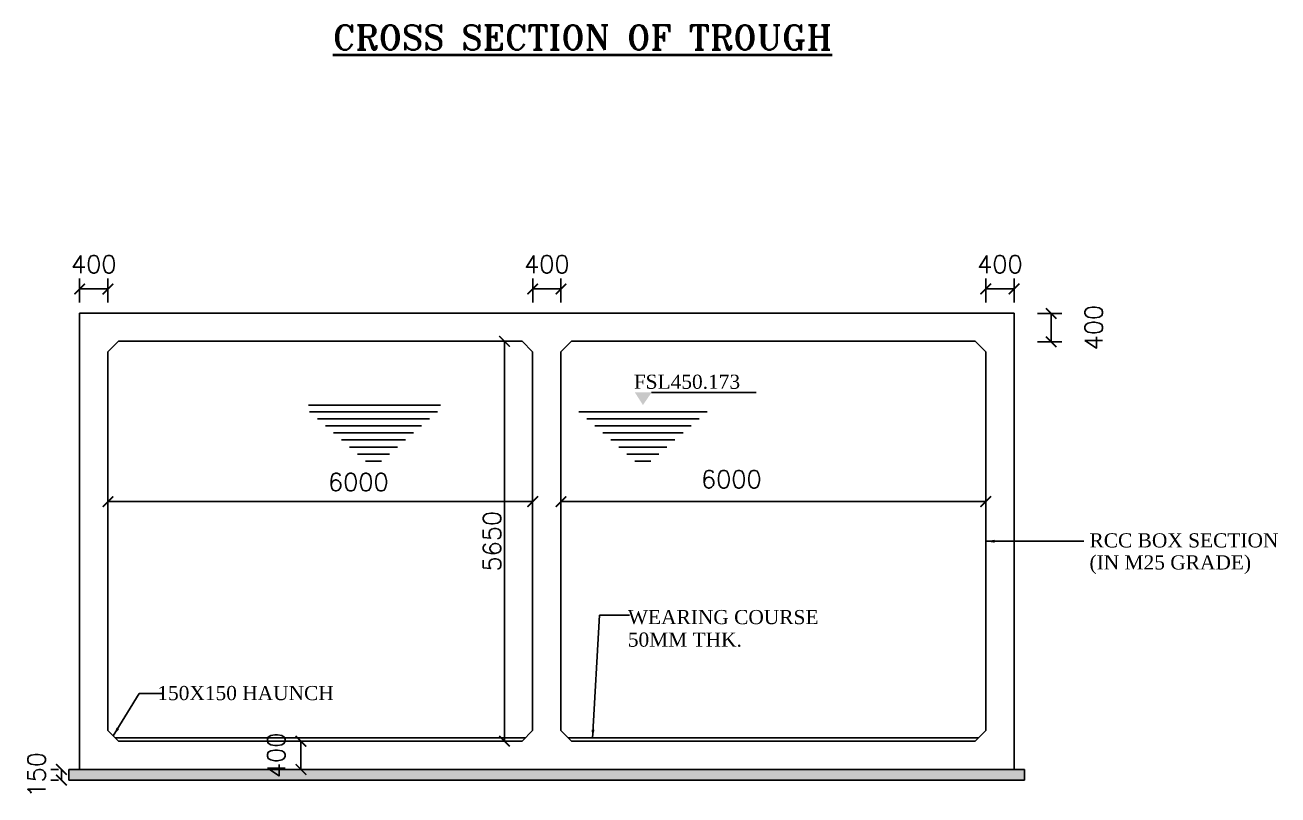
# Model space of a CAD drawing. Header units: inches. Extents: x -400915 to 515323, y 79868 to 577806.
# Drawn here: x 172247 to 189946, y 283151 to 294028 of the extents above; entities that cross this region are included whole.
import ezdxf

# ---------------------------------------------------------------- set-up
doc = ezdxf.new("R2010")
doc.units = ezdxf.units.IN
doc.header["$LTSCALE"] = 0.315
doc.header["$MEASUREMENT"] = 0
doc.linetypes.add('CENTER', pattern=[50.8, 31.75, -6.35, 6.35, -6.35])
doc.layers.get('0').update_dxf_attribs({"color": 9})
for name, color, linetype in [('CL', 5, 'CENTER'), ('rec', 7, 'Continuous'), ('stru', 2, 'Continuous')]:
    doc.layers.add(name, color=color, linetype=linetype)
for name, color, linetype, lineweight in [('crass barrier', 1, 'Continuous', 20), ('DIM', 1, 'Continuous', 20), ('STRUC', 2, 'Continuous', 20), ('TXC', 7, 'Continuous', 40)]:
    doc.layers.add(name, color=color, linetype=linetype, lineweight=lineweight)
doc.styles.add('ROMANS', font='ROMANS')
doc.styles.add('ROMANT', font='romant.shx')
doc.styles.get("Standard").update_dxf_attribs({"font": 'romantic.ttf'})
doc.dimstyles.new('75', dxfattribs={"dimscale": 0, "dimtxt": 2.5, "dimasz": 2.5, "dimexe": 1.5, "dimexo": 1.5, "dimgap": 1, "dimtad": 1, "dimdec": 0, "dimzin": 0, "dimdsep": 46, "dimtxsty": 'ROMANS', "dimblk": 'ARCHTICK', "dimcen": -0.75, "dimclrd": 1, "dimclre": 1, "dimclrt": 3, "dimadec": 0, "dimazin": 0, "dimtfac": 1, "dimtdec": 0, "dimtofl": 0, "dimtmove": 0, "dimatfit": 3, "dimfxl": 1, "dimtolj": 1, "dimtzin": 0, "dimarcsym": 0})
doc.dimstyles.new('kri', dxfattribs={"dimtxt": 150, "dimasz": 125, "dimexe": 0.18, "dimexo": 0.0625, "dimgap": 0.09, "dimtad": 1, "dimdec": 0, "dimrnd": 1, "dimzin": 0, "dimdsep": 46, "dimtxsty": 'Standard', "dimblk": 'OBLIQUE', "dimcen": 0.09, "dimclrd": 1, "dimclre": 5, "dimclrt": 3, "dimadec": 0, "dimazin": 0, "dimtfac": 1, "dimtdec": 0, "dimtofl": 0, "dimtmove": 2, "dimatfit": 3, "dimfxl": 1, "dimtolj": 1, "dimtzin": 0, "dimarcsym": 0})

# ---------------------------------------------------------------- blocks, each defined once
blk = doc.blocks.new('_ArchTick')
at = {"layer": 'crass barrier', "color": 0, "const_width": 0.15}
blk.add_lwpolyline([(-0.5, -0.5), (0.5, 0.5)], dxfattribs=at)
blk = doc.blocks.new('*D52')
at = {"layer": 'Defpoints', "color": 0, "linetype": 'Continuous', "transparency": 16777216}
for p in [(179019, 289560), (179019, 283910), (179019, 283910)]:
    blk.add_point(p, dxfattribs=at)
at = {"layer": 'STRUC', "color": 1, "linetype": 'Continuous', "lineweight": -2, "transparency": 16777216}
blk.add_line((179019, 289560), (179019, 283910), dxfattribs=at)
at = {"layer": 'STRUC', "color": 1, "linetype": 'Continuous', "lineweight": -2, "transparency": 16777216, "xscale": 150, "yscale": 150, "zscale": 150}
for p, rotation in [((179019, 289560), 90), ((179019, 283910), 270)]:
    blk.add_blockref('_ArchTick', p, dxfattribs=dict(at, rotation=rotation))
at = {"layer": 'STRUC', "color": 3, "linetype": 'Continuous', "transparency": 16777216, "insert": (178844, 286735), "char_height": 250, "attachment_point": 5, "rotation": 90, "style": 'ROMANS'}
blk.add_mtext('\\A1;5650', dxfattribs=at)
blk = doc.blocks.new('_Oblique')
at = {"color": 0, "linetype": 'ByBlock', "lineweight": -2}
blk.add_line((-0.5, -0.5), (0.5, 0.5), dxfattribs=at)
blk = doc.blocks.new('*D53')
at = {"layer": 'Defpoints', "color": 0, "linetype": 'Continuous', "transparency": 16777216}
for p in [(185818, 287295), (179818, 287014), (185818, 287014)]:
    blk.add_point(p, dxfattribs=at)
at = {"layer": 'STRUC', "color": 1, "linetype": 'Continuous', "lineweight": -2, "transparency": 16777216}
for p, q in [((179818, 287164), (179818, 287445)), ((185818, 287164), (185818, 287445)), ((179818, 287295), (185818, 287295))]:
    blk.add_line(p, q, dxfattribs=at)
at = {"layer": 'STRUC', "color": 1, "linetype": 'Continuous', "lineweight": -2, "transparency": 16777216, "xscale": 150, "yscale": 150, "zscale": 150, "rotation": 180}
blk.add_blockref('_ArchTick', (179818, 287295), dxfattribs=at)
at = {"layer": 'STRUC', "color": 1, "linetype": 'Continuous', "lineweight": -2, "transparency": 16777216, "xscale": 150, "yscale": 150, "zscale": 150}
blk.add_blockref('_ArchTick', (185818, 287295), dxfattribs=at)
at = {"layer": 'STRUC', "color": 3, "linetype": 'Continuous', "transparency": 16777216, "insert": (182224, 287611), "char_height": 250, "attachment_point": 5, "style": 'ROMANS'}
blk.add_mtext('\\A1;6000', dxfattribs=at)
blk = doc.blocks.new('*D54')
at = {"layer": 'Defpoints', "color": 0, "linetype": 'Continuous', "transparency": 16777216}
for p in [(173418, 287295), (173418, 287295), (179418, 287295)]:
    blk.add_point(p, dxfattribs=at)
at = {"layer": 'STRUC', "color": 1, "linetype": 'Continuous', "lineweight": -2, "transparency": 16777216}
blk.add_line((179418, 287295), (173418, 287295), dxfattribs=at)
at = {"layer": 'STRUC', "color": 1, "linetype": 'Continuous', "lineweight": -2, "transparency": 16777216, "xscale": 150, "yscale": 150, "zscale": 150, "rotation": 180}
blk.add_blockref('_ArchTick', (173418, 287295), dxfattribs=at)
at = {"layer": 'STRUC', "color": 1, "linetype": 'Continuous', "lineweight": -2, "transparency": 16777216, "xscale": 150, "yscale": 150, "zscale": 150}
blk.add_blockref('_ArchTick', (179418, 287295), dxfattribs=at)
at = {"layer": 'STRUC', "color": 3, "linetype": 'Continuous', "transparency": 16777216, "insert": (176955, 287572), "char_height": 250, "attachment_point": 5, "style": 'ROMANS'}
blk.add_mtext('\\A1;6000', dxfattribs=at)
blk = doc.blocks.new('*D55')
at = {"layer": 'Defpoints', "color": 0, "linetype": 'Continuous', "transparency": 16777216}
for p in [(173418, 290299), (173018, 289960), (173418, 289960)]:
    blk.add_point(p, dxfattribs=at)
at = {"layer": 'STRUC', "color": 1, "linetype": 'Continuous', "lineweight": -2, "transparency": 16777216}
for p, q in [((173018, 290110), (173018, 290449)), ((173418, 290110), (173418, 290449)), ((173018, 290299), (173418, 290299))]:
    blk.add_line(p, q, dxfattribs=at)
at = {"layer": 'STRUC', "color": 1, "linetype": 'Continuous', "lineweight": -2, "transparency": 16777216, "xscale": 150, "yscale": 150, "zscale": 150, "rotation": 180}
blk.add_blockref('_ArchTick', (173018, 290299), dxfattribs=at)
at = {"layer": 'STRUC', "color": 1, "linetype": 'Continuous', "lineweight": -2, "transparency": 16777216, "xscale": 150, "yscale": 150, "zscale": 150}
blk.add_blockref('_ArchTick', (173418, 290299), dxfattribs=at)
at = {"layer": 'STRUC', "color": 3, "linetype": 'Continuous', "transparency": 16777216, "insert": (173218, 290649), "char_height": 250, "attachment_point": 5, "style": 'ROMANS'}
blk.add_mtext('\\A1;400', dxfattribs=at)
blk = doc.blocks.new('*D56')
at = {"layer": 'Defpoints', "color": 0, "linetype": 'Continuous', "transparency": 16777216}
for p in [(179818, 290299), (179418, 289960), (179818, 289960)]:
    blk.add_point(p, dxfattribs=at)
at = {"layer": 'STRUC', "color": 1, "linetype": 'Continuous', "lineweight": -2, "transparency": 16777216}
for p, q in [((179418, 290110), (179418, 290449)), ((179818, 290110), (179818, 290449)), ((179418, 290299), (179818, 290299))]:
    blk.add_line(p, q, dxfattribs=at)
at = {"layer": 'STRUC', "color": 1, "linetype": 'Continuous', "lineweight": -2, "transparency": 16777216, "xscale": 150, "yscale": 150, "zscale": 150, "rotation": 180}
blk.add_blockref('_ArchTick', (179418, 290299), dxfattribs=at)
at = {"layer": 'STRUC', "color": 1, "linetype": 'Continuous', "lineweight": -2, "transparency": 16777216, "xscale": 150, "yscale": 150, "zscale": 150}
blk.add_blockref('_ArchTick', (179818, 290299), dxfattribs=at)
at = {"layer": 'STRUC', "color": 3, "linetype": 'Continuous', "transparency": 16777216, "insert": (179618, 290649), "char_height": 250, "attachment_point": 5, "style": 'ROMANS'}
blk.add_mtext('\\A1;400', dxfattribs=at)
blk = doc.blocks.new('*D57')
at = {"layer": 'Defpoints', "color": 0, "linetype": 'Continuous', "transparency": 16777216}
for p in [(186218, 290299), (185818, 289960), (186218, 289960)]:
    blk.add_point(p, dxfattribs=at)
at = {"layer": 'STRUC', "color": 1, "linetype": 'Continuous', "lineweight": -2, "transparency": 16777216}
for p, q in [((185818, 290110), (185818, 290449)), ((186218, 290110), (186218, 290449)), ((185818, 290299), (186218, 290299))]:
    blk.add_line(p, q, dxfattribs=at)
at = {"layer": 'STRUC', "color": 1, "linetype": 'Continuous', "lineweight": -2, "transparency": 16777216, "xscale": 150, "yscale": 150, "zscale": 150, "rotation": 180}
blk.add_blockref('_ArchTick', (185818, 290299), dxfattribs=at)
at = {"layer": 'STRUC', "color": 1, "linetype": 'Continuous', "lineweight": -2, "transparency": 16777216, "xscale": 150, "yscale": 150, "zscale": 150}
blk.add_blockref('_ArchTick', (186218, 290299), dxfattribs=at)
at = {"layer": 'STRUC', "color": 3, "linetype": 'Continuous', "transparency": 16777216, "insert": (186018, 290649), "char_height": 250, "attachment_point": 5, "style": 'ROMANS'}
blk.add_mtext('\\A1;400', dxfattribs=at)
blk = doc.blocks.new('*D58')
at = {"layer": 'Defpoints', "color": 0, "linetype": 'Continuous', "transparency": 16777216}
for p in [(186398, 289953), (186398, 289553), (186743, 289553)]:
    blk.add_point(p, dxfattribs=at)
at = {"layer": 'STRUC', "color": 1, "linetype": 'Continuous', "lineweight": -2, "transparency": 16777216}
for p, q in [((186548, 289953), (186893, 289953)), ((186743, 289953), (186743, 289553)), ((186548, 289553), (186893, 289553))]:
    blk.add_line(p, q, dxfattribs=at)
at = {"layer": 'STRUC', "color": 1, "linetype": 'Continuous', "lineweight": -2, "transparency": 16777216, "xscale": 150, "yscale": 150, "zscale": 150}
for p, rotation in [((186743, 289953), 90), ((186743, 289553), 270)]:
    blk.add_blockref('_ArchTick', p, dxfattribs=dict(at, rotation=rotation))
at = {"layer": 'STRUC', "color": 3, "linetype": 'Continuous', "transparency": 16777216, "insert": (187343, 289753), "char_height": 250, "attachment_point": 5, "rotation": 90, "style": 'ROMANS'}
blk.add_mtext('\\A1;400', dxfattribs=at)
blk = doc.blocks.new('*D59')
at = {"layer": 'Defpoints', "color": 0, "linetype": 'Continuous', "transparency": 16777216}
for p in [(176418, 283910), (176145, 283510), (176418, 283510)]:
    blk.add_point(p, dxfattribs=at)
at = {"layer": 'STRUC', "color": 1, "linetype": 'Continuous', "lineweight": -2, "transparency": 16777216}
for p, q in [((176268, 283910), (175995, 283910)), ((176145, 283910), (176145, 283510)), ((176268, 283510), (175995, 283510))]:
    blk.add_line(p, q, dxfattribs=at)
at = {"layer": 'STRUC', "color": 1, "linetype": 'Continuous', "lineweight": -2, "transparency": 16777216, "xscale": 150, "yscale": 150, "zscale": 150}
for p, rotation in [((176145, 283910), 90), ((176145, 283510), 270)]:
    blk.add_blockref('_ArchTick', p, dxfattribs=dict(at, rotation=rotation))
at = {"layer": 'STRUC', "color": 3, "linetype": 'Continuous', "transparency": 16777216, "insert": (175795, 283710), "char_height": 250, "attachment_point": 5, "rotation": 90, "style": 'ROMANS'}
blk.add_mtext('\\A1;400', dxfattribs=at)
blk = doc.blocks.new('*D60')
at = {"layer": 'Defpoints', "color": 0, "linetype": 'Continuous', "transparency": 16777216}
for p in [(172761, 283510), (172868, 283510), (172868, 283360)]:
    blk.add_point(p, dxfattribs=at)
at = {"layer": 'STRUC', "color": 1, "linetype": 'Continuous', "lineweight": -2, "transparency": 16777216}
for p, q in [((172718, 283510), (172611, 283510)), ((172718, 283360), (172611, 283360)), ((172761, 283360), (172761, 283510))]:
    blk.add_line(p, q, dxfattribs=at)
at = {"layer": 'STRUC', "color": 1, "linetype": 'Continuous', "lineweight": -2, "transparency": 16777216, "xscale": 150, "yscale": 150, "zscale": 150}
for p, rotation in [((172761, 283510), 90), ((172761, 283360), 270)]:
    blk.add_blockref('_ArchTick', p, dxfattribs=dict(at, rotation=rotation))
at = {"layer": 'STRUC', "color": 3, "linetype": 'Continuous', "transparency": 16777216, "insert": (172411, 283435), "char_height": 250, "attachment_point": 5, "rotation": 90, "style": 'ROMANS'}
blk.add_mtext('\\A1;150', dxfattribs=at)

msp = doc.modelspace()

# ---------------------------------------------------------------- hatches: boundary and pattern name
at = {"layer": 'rec', "ltscale": 0.5}
h = msp.add_hatch(dxfattribs=at)
h.set_pattern_fill('AR-CONC', color=256, scale=30, style=0)
h.set_pattern_definition([(50, (0, 0), (215.178055, -18.82564), [22.5, -247.5]), (355, (0, 0), (-41.6254, 225.65764), [18, -198]), (100.4514, (17.93, -1.57), (173.55281, 206.83186), [19.12206, -210.34263]), (46.1842, (0, 60), (320.17231, -49.6557), [33.75, -371.25]), (96.6356, (26.68, 55.86), (280.3988, 292.23536), [28.6831, -315.5139]), (351.1842, (0, 60), (280.39858, 292.23558), [27, -297]), (21, (30, 45), (179.07212, -120.78567), [22.5, -247.5]), (326, (30, 45), (72.9946, 217.54501), [18, -198]), (71.4514, (44.92, 34.93), (252.06679, 96.75915), [19.12206, -210.34263]), (37.5, (0, 0), (3.647957, 99.868156), [0, -195.6, 0, -201, 0, -198.75]), (7.5, (0, 0), (78.92086, 118.323514), [0, -114.6, 0, -191.1, 0, -75.75]), (327.5, (-66.9, 0), (160.14673, -6.766462), [0, -75, 0, -234, 0, -310.5]), (317.5, (-96.9, 0), (174.95585, 30.031495), [0, -97.5, 0, -155.4, 0, -220.5])])
h.paths.add_polyline_path([(172867.8, 283509.7), (172867.8, 283359.7), (186367.8, 283359.7), (186367.8, 283509.7)])
h = msp.add_hatch(dxfattribs=at)
h.set_pattern_fill('AR-CONC', color=256, scale=30, style=0)
h.set_pattern_definition([(50, (3621, 29474.84), (215.17805, -18.82564), [22.5, -247.5]), (355, (3621, 29474.84), (-41.6254, 225.65764), [18, -198]), (100.4514, (3638.92, 29473.27), (173.55281, 206.83186), [19.12206, -210.34263]), (46.1842, (3621, 29534.84), (320.17231, -49.6557), [33.75, -371.25]), (96.6356, (3647.67, 29530.7), (280.3988, 292.23536), [28.6831, -315.5139]), (351.1842, (3621, 29534.84), (280.3986, 292.23558), [27, -297]), (21, (3651, 29519.84), (179.07212, -120.78567), [22.5, -247.5]), (326, (3651, 29519.84), (72.9946, 217.54501), [18, -198]), (71.4514, (3665.92, 29509.77), (252.06679, 96.75915), [19.12206, -210.34263]), (37.5, (3620.99, 29474.84), (3.647957, 99.868156), [0, -195.6, 0, -201, 0, -198.75]), (7.5, (3620.99, 29474.84), (78.92086, 118.323514), [0, -114.6, 0, -191.1, 0, -75.75]), (327.5, (3554.09, 29474.84), (160.14673, -6.766462), [0, -75, 0, -234, 0, -310.5]), (317.5, (3524.09, 29474.84), (174.95585, 30.031495), [0, -97.5, 0, -155.4, 0, -220.5])])
h.paths.add_polyline_path([(185167.8, 283509.7), (179617.8, 283509.7), (179617.8, 283359.7), (185167.8, 283359.7)])

# ---------------------------------------------------------------- linework, layer by layer
msp.add_line((181097.9, 288836.8), (182573.8, 288836.8))
at = {"layer": 'CL', "linetype": 'ByBlock'}
for p, q in [((177170.2, 288659.7), (176248.9, 288659.7)), ((176264.7, 288565.8), (178075.7, 288565.8)), ((177170.2, 288659.7), (178115.8, 288659.7)), ((180070.2, 288565.8), (181881.2, 288565.8)), ((176377.9, 288465.8), (177962.5, 288465.8)), ((176491.1, 288365.8), (177849.3, 288365.8)), ((180183.4, 288465.8), (181768, 288465.8)), ((180296.6, 288365.8), (181654.8, 288365.8)), ((176604.3, 288265.8), (177736.1, 288265.8)), ((176717.5, 288165.8), (177622.9, 288165.8)), ((180409.8, 288265.8), (181541.6, 288265.8)), ((180523, 288165.8), (181428.5, 288165.8)), ((176830.7, 288065.8), (177509.8, 288065.8)), ((176943.8, 287965.8), (177396.6, 287965.8)), ((180636.2, 288065.8), (181315.3, 288065.8)), ((180749.4, 287965.8), (181202.1, 287965.8)), ((177057, 287865.8), (177283.4, 287865.8)), ((180862.5, 287865.8), (181088.9, 287865.8))]:
    msp.add_line(p, q, dxfattribs=at)
at = {"layer": 'DIM'}
msp.add_solid([(181097.9, 288836.8), (180861.8, 288837.3), (180975.7, 288659.7)], dxfattribs=at)
at = {"layer": 'rec', "ltscale": 0.5}
for p, q in [((172867.8, 283509.7), (186367.8, 283509.7)), ((172867.8, 283359.7), (186367.8, 283359.7))]:
    msp.add_line(p, q, dxfattribs=at)
at = {"layer": 'stru'}
for p, q in [((173017.8, 283509.7), (173017.8, 289959.7)), ((173017.8, 289959.7), (186217.8, 289959.7)), ((186217.8, 283509.7), (186217.8, 289959.7)), ((173417.8, 289409.7), (173567.8, 289559.7)), ((173567.8, 289559.7), (179267.8, 289559.7)), ((179267.8, 289559.7), (179417.8, 289409.7)), ((179817.8, 289409.7), (179967.8, 289559.7)), ((179967.8, 289559.7), (185667.8, 289559.7)), ((185667.8, 289559.7), (185817.8, 289409.7)), ((173417.8, 284059.7), (173417.8, 289409.7)), ((179417.8, 284059.7), (179417.8, 289409.7)), ((179817.8, 284059.7), (179817.8, 289409.7)), ((185817.8, 284059.7), (185817.8, 289409.7)), ((173417.8, 284059.7), (173567.8, 283909.7)), ((173517.8, 283959.7), (179317.8, 283959.7)), ((173567.8, 283909.7), (179267.8, 283909.7)), ((179267.8, 283909.7), (179417.8, 284059.7)), ((179817.8, 284059.7), (179967.8, 283909.7)), ((179917.8, 283959.7), (185717.8, 283959.7)), ((179967.8, 283909.7), (185667.8, 283909.7)), ((185667.8, 283909.7), (185817.8, 284059.7)), ((172867.8, 283359.7), (172867.8, 283509.7)), ((186367.8, 283359.7), (186367.8, 283509.7))]:
    msp.add_line(p, q, dxfattribs=at)

# ---------------------------------------------------------------- texts
for s, p in [('RCC BOX SECTION', (187284.1, 286647.5)), ('(IN M25 GRADE)', (187284.1, 286336.1)), ('WEARING COURSE ', (180762, 285563.9)), ('50MM THK.', (180762, 285245.1)), ('150X150 HAUNCH', (174115.5, 284490.2))]:
    msp.add_text(s, height=200, dxfattribs=at).set_placement(p)
at = {"layer": 'STRUC', "linetype": 'Continuous'}
msp.add_text('FSL450.173', height=200, dxfattribs=at).set_placement((180846.1, 288888.5))
at = {"layer": 'TXC', "insert": (180121.5, 293852.9), "char_height": 350, "width": 11318.701, "attachment_point": 5, "style": 'ROMANT'}
msp.add_mtext('{\\LCROSS SECTION OF TROUGH}', dxfattribs=at)

# ---------------------------------------------------------------- dimensions: what is measured, and where the dimension line sits
at = {"layer": 'STRUC', "linetype": 'Continuous'}
for base, p1, p2, picture, middle in [((173417.8, 290299.1), (173017.8, 289959.7), (173417.8, 289959.7), '*D55', (173217.8, 290649.1)), ((179817.8, 290299), (179417.8, 289959.6), (179817.8, 289959.6), '*D56', (179617.8, 290649)), ((186217.8, 290299), (185817.8, 289959.6), (186217.8, 289959.6), '*D57', (186017.8, 290649))]:
    dim = msp.add_linear_dim(base=base, p1=p1, p2=p2, dimstyle='75', override={"dimscale": 100, "dimasz": 1.5, "dimgap": 0.5, "dimtmove": 2}, dxfattribs=at)
    dim.commit()
    dim.dimension.update_dxf_attribs({"geometry": picture, "text_midpoint": middle})
for base, p1, p2, picture, middle in [((186743.4, 289552.6), (186398, 289952.6), (186398, 289552.6), '*D58', (187343.4, 289752.6)), ((179019.3, 283909.7), (179019.3, 289559.7), (179019.3, 283909.7), '*D52', (178844.3, 286734.7)), ((176144.7, 283509.7), (176417.8, 283909.7), (176417.8, 283509.7), '*D59', (175794.7, 283709.7)), ((172761.2, 283509.7), (172867.8, 283359.7), (172867.8, 283509.7), '*D60', (172411.2, 283434.7))]:
    dim = msp.add_linear_dim(base=base, p1=p1, p2=p2, angle=90, dimstyle='75', override={"dimscale": 100, "dimasz": 1.5, "dimgap": 0.5, "dimtmove": 2}, dxfattribs=at)
    dim.commit()
    dim.dimension.update_dxf_attribs({"geometry": picture, "text_midpoint": middle})
for base, p1, p2, picture, middle in [((173417.8, 287294.7), (179417.8, 287294.7), (173417.8, 287294.7), '*D54', (176955, 287571.9)), ((185817.8, 287294.7), (179817.8, 287014), (185817.8, 287014), '*D53', (182224, 287611.2))]:
    dim = msp.add_linear_dim(base=base, p1=p1, p2=p2, dimstyle='75', override={"dimscale": 100, "dimasz": 1.5, "dimgap": 0.5, "dimtmove": 2}, dxfattribs=at)
    dim.commit()
    dim.dimension.update_dxf_attribs({"geometry": picture, "text_midpoint": middle, "dimtype": 160})

# ---------------------------------------------------------------- leaders
at = {"layer": 'rec', "ltscale": 0.5}
for points in [[(185817.8, 286734.7), (187205.4, 286734.7)], [(180263.5, 283946.9), (180361.6, 285691.6), (180783.5, 285691.6)], [(173492.8, 283984.7), (173860.7, 284582.5), (174187.6, 284582.5)]]:
    msp.add_leader(points, dimstyle='kri', override={"dimgap": 0.09, "dimtad": 0}, dxfattribs=at)

doc.saveas('drawing.dxf')
